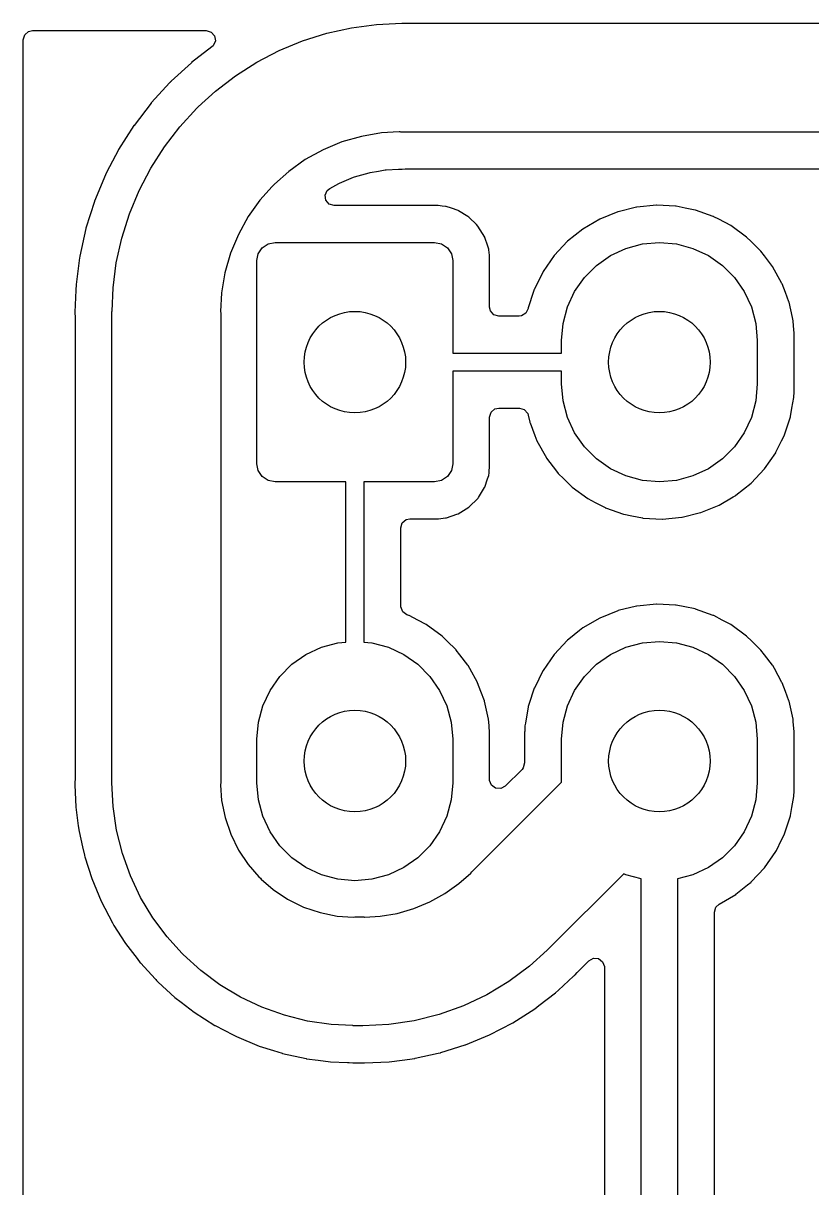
# Model space of a CAD drawing. Extents: x 117.3 to 174.8, y -113.8 to -81.7.
# Drawn here: x 117.35 to 128.22, y -97.74 to -81.69 of the extents above; entities that cross this region are included whole.
import ezdxf

# ---------------------------------------------------------------- set-up
doc = ezdxf.new("R2010")
doc.units = 0
doc.layers.add('BLACK', color=7, linetype='CONTINUOUS')

msp = doc.modelspace()

# ---------------------------------------------------------------- linework, layer by layer
at = {"layer": 'BLACK', "linetype": 'CONTINUOUS'}
for p, q in [((121.872, -81.7484), (122.218, -81.7029)), ((122.218, -81.7029), (122.566, -81.6877)), ((122.566, -81.6877), (159.659, -81.6877)), ((117.348, -81.914), (117.368, -81.8459)), ((117.368, -81.8459), (117.422, -81.7994)), ((117.422, -81.7994), (117.474, -81.788)), ((117.474, -81.788), (119.872, -81.788)), ((119.872, -81.788), (119.941, -81.808)), ((119.941, -81.808), (119.987, -81.8617)), ((119.987, -81.8617), (119.997, -81.9319)), ((121.199, -81.9286), (121.532, -81.8238)), ((121.532, -81.8238), (121.872, -81.7484)), ((117.348, -113.666), (117.348, -81.914)), ((119.949, -82.014), (119.668, -82.2296)), ((119.968, -81.9965), (119.949, -82.014)), ((119.997, -81.9319), (119.968, -81.9965)), ((120.877, -82.062), (121.199, -81.9286)), ((120.568, -82.223), (120.877, -82.062)), ((119.666, -82.2315), (119.389, -82.4855)), ((119.668, -82.2296), (119.666, -82.2315)), ((119.666, -82.2315), (119.666, -82.2315)), ((120.274, -82.4103), (120.568, -82.223)), ((119.368, -82.506), (119.112, -82.7853)), ((119.372, -82.5019), (119.368, -82.506)), ((119.374, -82.4992), (119.372, -82.5019)), ((119.378, -82.495), (119.374, -82.4992)), ((119.374, -82.4992), (119.374, -82.4992)), ((119.382, -82.4914), (119.378, -82.495)), ((119.385, -82.4891), (119.382, -82.4914)), ((119.382, -82.4914), (119.382, -82.4914)), ((119.389, -82.4855), (119.385, -82.4891)), ((119.998, -82.6224), (120.274, -82.4103)), ((119.761, -82.8394), (119.998, -82.6224)), ((119.111, -82.7875), (118.875, -83.0952)), ((119.112, -82.7853), (119.111, -82.7875)), ((119.756, -82.8433), (119.761, -82.8394)), ((119.505, -83.1149), (119.741, -82.858)), ((119.741, -82.8575), (119.756, -82.8433)), ((119.741, -82.8579), (119.741, -82.8575)), ((119.741, -82.858), (119.741, -82.8579)), ((118.873, -83.0973), (118.662, -83.4291)), ((118.875, -83.0952), (118.873, -83.0973)), ((118.875, -83.0952), (118.875, -83.0952)), ((119.293, -83.3915), (119.505, -83.1149)), ((121.741, -83.324), (121.482, -83.4313)), ((122.01, -83.2464), (121.741, -83.324)), ((122.286, -83.1994), (122.01, -83.2464)), ((122.533, -83.1856), (122.286, -83.1994)), ((122.547, -83.1865), (122.533, -83.1856)), ((122.556, -83.1876), (122.547, -83.1865)), ((122.559, -83.1872), (122.556, -83.1876)), ((122.566, -83.1877), (122.559, -83.1872)), ((159.659, -83.1877), (122.566, -83.1877)), ((118.66, -83.4315), (118.497, -83.746)), ((118.662, -83.4291), (118.66, -83.4315)), ((119.106, -83.6855), (119.293, -83.3915)), ((121.482, -83.4313), (121.236, -83.5668)), ((121.236, -83.5668), (121.008, -83.729)), ((118.48, -83.7779), (118.33, -84.1413)), ((118.497, -83.746), (118.48, -83.7779)), ((118.945, -83.9946), (119.106, -83.6855)), ((121.008, -83.729), (120.812, -83.9036)), ((121.903, -83.8104), (121.917, -83.8057)), ((121.917, -83.8057), (122.117, -83.7479)), ((122.117, -83.7479), (122.131, -83.7448)), ((122.131, -83.7448), (122.247, -83.7251)), ((122.247, -83.7251), (122.337, -83.7098)), ((122.337, -83.7098), (122.351, -83.7083)), ((122.351, -83.7083), (122.524, -83.6985)), ((122.524, -83.6985), (122.542, -83.6988)), ((122.542, -83.6988), (122.566, -83.701)), ((122.566, -83.701), (122.572, -83.7005)), ((122.572, -83.7005), (122.616, -83.6966)), ((122.572, -83.7005), (122.572, -83.7005)), ((122.616, -83.6966), (122.627, -83.6962)), ((122.627, -83.6962), (132.173, -83.6962)), ((120.78, -83.937), (120.612, -84.1248)), ((120.794, -83.926), (120.78, -83.937)), ((120.796, -83.9235), (120.794, -83.926)), ((120.812, -83.9036), (120.796, -83.9235)), ((121.539, -83.993), (121.573, -83.9652)), ((121.573, -83.9652), (121.698, -83.8964)), ((121.698, -83.8964), (121.71, -83.8902)), ((121.71, -83.8902), (121.903, -83.8104)), ((118.811, -84.3167), (118.945, -83.9946)), ((120.612, -84.1248), (120.45, -84.3534)), ((121.509, -84.0576), (121.539, -83.993)), ((121.519, -84.1278), (121.509, -84.0576)), ((118.329, -84.1439), (118.212, -84.5138)), ((118.33, -84.1413), (118.329, -84.1439)), ((118.329, -84.1439), (118.329, -84.1439)), ((121.566, -84.1815), (121.519, -84.1278)), ((121.634, -84.2015), (121.566, -84.1815)), ((123.07, -84.2015), (121.634, -84.2015)), ((123.125, -84.2071), (123.07, -84.2015)), ((123.168, -84.2115), (123.125, -84.2071)), ((123.175, -84.2122), (123.168, -84.2115)), ((123.168, -84.2115), (123.168, -84.2115)), ((123.181, -84.2144), (123.175, -84.2122)), ((123.251, -84.2373), (123.181, -84.2144)), ((123.181, -84.2144), (123.181, -84.2144)), ((123.343, -84.2679), (123.251, -84.2373)), ((123.349, -84.2717), (123.343, -84.2679)), ((123.477, -84.3509), (123.349, -84.2717)), ((123.349, -84.2717), (123.349, -84.2717)), ((125.547, -84.2867), (125.297, -84.388)), ((125.552, -84.2856), (125.547, -84.2867)), ((125.805, -84.2237), (125.552, -84.2856)), ((125.809, -84.2226), (125.805, -84.2237)), ((125.805, -84.2237), (125.805, -84.2237)), ((126.078, -84.197), (125.809, -84.2226)), ((126.082, -84.1972), (126.078, -84.197)), ((126.343, -84.2102), (126.082, -84.1972)), ((126.082, -84.1972), (126.082, -84.1972)), ((126.347, -84.2104), (126.343, -84.2102)), ((126.343, -84.2102), (126.343, -84.2102)), ((126.352, -84.2113), (126.347, -84.2104)), ((126.476, -84.2358), (126.352, -84.2113)), ((126.352, -84.2113), (126.352, -84.2113)), ((126.612, -84.2626), (126.476, -84.2358)), ((126.616, -84.2641), (126.612, -84.2626)), ((126.862, -84.3509), (126.616, -84.2641)), ((126.616, -84.2641), (126.616, -84.2641)), ((118.707, -84.6491), (118.811, -84.3167)), ((120.45, -84.3534), (120.314, -84.5987)), ((123.493, -84.3607), (123.477, -84.3509)), ((123.498, -84.3659), (123.493, -84.3607)), ((123.596, -84.4636), (123.498, -84.3659)), ((125.297, -84.388), (125.065, -84.5243)), ((126.866, -84.3524), (126.862, -84.3509)), ((126.862, -84.3509), (126.862, -84.3509)), ((126.87, -84.3545), (126.866, -84.3524)), ((126.939, -84.3907), (126.87, -84.3545)), ((126.87, -84.3545), (126.87, -84.3545)), ((127.105, -84.478), (126.939, -84.3907)), ((118.211, -84.5164), (118.126, -84.9004)), ((118.212, -84.5138), (118.211, -84.5164)), ((120.314, -84.5987), (120.207, -84.8577)), ((123.618, -84.4857), (123.596, -84.4636)), ((123.712, -84.6361), (123.618, -84.4857)), ((125.065, -84.5243), (124.854, -84.6927)), ((127.323, -84.6367), (127.105, -84.478)), ((118.631, -84.9894), (118.707, -84.6491)), ((120.643, -84.7832), (120.724, -84.729)), ((120.724, -84.729), (120.82, -84.71)), ((120.82, -84.71), (123.02, -84.71)), ((123.02, -84.71), (123.116, -84.729)), ((123.116, -84.729), (123.197, -84.7832)), ((123.714, -84.643), (123.712, -84.6361)), ((123.754, -84.7623), (123.714, -84.643)), ((123.768, -84.8038), (123.754, -84.7623)), ((124.854, -84.6927), (124.67, -84.8898)), ((125.658, -84.7914), (125.886, -84.7305)), ((125.886, -84.7305), (126.12, -84.71)), ((126.12, -84.71), (126.354, -84.7305)), ((126.354, -84.7305), (126.582, -84.7914)), ((127.385, -84.6971), (127.323, -84.6367)), ((127.451, -84.7623), (127.385, -84.6971)), ((127.516, -84.8252), (127.451, -84.7623)), ((118.124, -84.9205), (118.075, -85.2903)), ((118.126, -84.9031), (118.124, -84.9205)), ((118.126, -84.9004), (118.126, -84.9031)), ((118.126, -84.9031), (118.126, -84.9031)), ((120.207, -84.8577), (120.129, -85.127)), ((120.57, -84.96), (120.589, -84.8643)), ((120.589, -84.8643), (120.643, -84.7832)), ((123.197, -84.7832), (123.251, -84.8643)), ((123.251, -84.8643), (123.27, -84.96)), ((123.768, -84.8107), (123.768, -84.8038)), ((123.776, -84.8865), (123.768, -84.8107)), ((123.768, -84.8107), (123.768, -84.8107)), ((123.778, -84.9096), (123.776, -84.8865)), ((123.778, -85.6005), (123.778, -84.9096)), ((124.67, -84.8898), (124.516, -85.1114)), ((125.252, -85.0258), (125.445, -84.8909)), ((125.445, -84.8909), (125.658, -84.7914)), ((126.582, -84.7914), (126.795, -84.8909)), ((126.795, -84.8909), (126.988, -85.0258)), ((127.518, -84.8289), (127.516, -84.8252)), ((127.568, -84.8939), (127.518, -84.8289)), ((127.518, -84.8289), (127.518, -84.8289)), ((127.679, -85.0396), (127.568, -84.8939)), ((118.586, -85.335), (118.631, -84.9894)), ((120.57, -87.76), (120.57, -84.96)), ((123.27, -84.96), (123.27, -86.235)), ((125.086, -85.1922), (125.252, -85.0258)), ((126.988, -85.0258), (127.154, -85.1922)), ((127.81, -85.2754), (127.679, -85.0396)), ((120.129, -85.127), (120.082, -85.4034)), ((124.516, -85.1114), (124.396, -85.3529)), ((124.951, -85.385), (125.086, -85.1922)), ((127.154, -85.1922), (127.289, -85.385)), ((118.071, -85.3679), (118.058, -85.6687)), ((118.075, -85.2903), (118.071, -85.3679)), ((118.572, -85.6559), (118.586, -85.335)), ((120.082, -85.4034), (120.068, -85.6605)), ((124.385, -85.3873), (124.312, -85.6092)), ((124.394, -85.3572), (124.385, -85.3873)), ((124.396, -85.3529), (124.394, -85.3572)), ((124.394, -85.3572), (124.394, -85.3572)), ((124.851, -85.5983), (124.951, -85.385)), ((127.289, -85.385), (127.389, -85.5983)), ((127.812, -85.2797), (127.81, -85.2754)), ((127.858, -85.4015), (127.812, -85.2797)), ((127.812, -85.2797), (127.812, -85.2797)), ((127.906, -85.5276), (127.858, -85.4015)), ((127.907, -85.5321), (127.906, -85.5276)), ((127.954, -85.7437), (127.907, -85.5321)), ((127.907, -85.5321), (127.907, -85.5321)), ((118.058, -85.6778), (118.057, -85.6832)), ((118.057, -85.6832), (118.058, -85.6887)), ((118.058, -85.6687), (118.058, -85.6742)), ((118.058, -85.6742), (118.058, -85.6778)), ((118.058, -85.6778), (118.058, -85.6778)), ((118.058, -85.6887), (118.062, -85.7327)), ((118.062, -85.7327), (118.062, -85.7437)), ((118.57, -85.6832), (118.571, -85.6623)), ((118.57, -92.16), (118.57, -85.6832)), ((118.571, -85.6623), (118.572, -85.6559)), ((120.068, -85.6605), (120.07, -85.6832)), ((120.07, -85.6832), (120.07, -92.16)), ((123.79, -85.6528), (123.778, -85.6005)), ((123.836, -85.7065), (123.79, -85.6528)), ((123.904, -85.7265), (123.836, -85.7065)), ((124.186, -85.7265), (123.904, -85.7265)), ((124.217, -85.7224), (124.186, -85.7265)), ((124.278, -85.6857), (124.217, -85.7224)), ((124.31, -85.6221), (124.278, -85.6857)), ((124.311, -85.6137), (124.31, -85.6221)), ((124.312, -85.6092), (124.311, -85.6137)), ((124.311, -85.6137), (124.311, -85.6137)), ((124.791, -85.8256), (124.851, -85.5983)), ((127.389, -85.5983), (127.449, -85.8256)), ((118.062, -85.7437), (118.062, -92.0995)), ((124.77, -86.06), (124.791, -85.8256)), ((127.449, -85.8256), (127.47, -86.06)), ((127.964, -85.791), (127.954, -85.7437)), ((127.969, -85.8581), (127.964, -85.791)), ((127.976, -85.9586), (127.969, -85.8581)), ((127.978, -85.9915), (127.976, -85.9586)), ((127.978, -86.7599), (127.978, -85.9915)), ((124.77, -86.235), (124.77, -86.06)), ((127.47, -86.06), (127.47, -86.66)), ((123.27, -86.235), (124.77, -86.235)), ((124.77, -86.485), (123.27, -86.485)), ((123.27, -86.485), (123.27, -87.76)), ((124.77, -86.66), (124.77, -86.485)), ((124.791, -86.8944), (124.77, -86.66)), ((127.47, -86.66), (127.449, -86.8944)), ((127.948, -86.9935), (127.974, -86.8489)), ((127.974, -86.8451), (127.978, -86.7707)), ((127.974, -86.8489), (127.974, -86.8451)), ((127.974, -86.8489), (127.974, -86.8489)), ((127.978, -86.7614), (127.978, -86.7599)), ((127.978, -86.7707), (127.978, -86.7614)), ((127.978, -86.7614), (127.978, -86.7614)), ((123.799, -87.0514), (123.852, -87.0049)), ((123.852, -87.0049), (123.904, -86.9935)), ((123.904, -86.9935), (124.189, -86.9935)), ((124.189, -86.9935), (124.257, -87.0135)), ((124.257, -87.0135), (124.304, -87.0672)), ((124.851, -87.1217), (124.791, -86.8944)), ((127.449, -86.8944), (127.389, -87.1217)), ((127.928, -87.1108), (127.948, -86.9935)), ((123.778, -87.1195), (123.799, -87.0514)), ((123.778, -87.8104), (123.778, -87.1195)), ((124.304, -87.0672), (124.312, -87.0923)), ((124.312, -87.0923), (124.333, -87.1878)), ((124.951, -87.335), (124.851, -87.1217)), ((127.389, -87.1217), (127.289, -87.335)), ((127.846, -87.3628), (127.927, -87.1151)), ((127.927, -87.1151), (127.928, -87.1108)), ((127.927, -87.1151), (127.927, -87.1151)), ((124.333, -87.1878), (124.334, -87.1924)), ((124.334, -87.1924), (124.336, -87.1966)), ((124.336, -87.1966), (124.402, -87.3712)), ((125.086, -87.5278), (124.951, -87.335)), ((127.289, -87.335), (127.154, -87.5278)), ((124.402, -87.3712), (124.43, -87.4446)), ((124.43, -87.4446), (124.561, -87.6804)), ((127.727, -87.6016), (127.804, -87.447)), ((127.804, -87.447), (127.844, -87.3671)), ((127.844, -87.3671), (127.846, -87.3628)), ((125.252, -87.6942), (125.086, -87.5278)), ((127.154, -87.5278), (126.988, -87.6942)), ((127.57, -87.8302), (127.724, -87.6086)), ((127.724, -87.6086), (127.727, -87.6016)), ((120.589, -87.8557), (120.57, -87.76)), ((123.27, -87.76), (123.251, -87.8557)), ((123.774, -87.8529), (123.778, -87.8104)), ((124.561, -87.6804), (124.563, -87.684)), ((124.563, -87.684), (124.701, -87.8644)), ((125.445, -87.8291), (125.252, -87.6942)), ((126.988, -87.6942), (126.795, -87.8291)), ((120.643, -87.9368), (120.589, -87.8557)), ((120.724, -87.991), (120.643, -87.9368)), ((123.197, -87.9368), (123.116, -87.991)), ((123.251, -87.8557), (123.197, -87.9368)), ((123.712, -88.0827), (123.75, -87.9691)), ((123.75, -87.9691), (123.766, -87.9214)), ((123.766, -87.9214), (123.768, -87.9149)), ((123.766, -87.9214), (123.766, -87.9214)), ((123.768, -87.9149), (123.77, -87.8938)), ((123.77, -87.8938), (123.774, -87.8529)), ((124.701, -87.8644), (124.724, -87.8948)), ((124.724, -87.8948), (124.728, -87.898)), ((124.728, -87.898), (124.728, -87.898)), ((124.728, -87.898), (124.796, -87.9649)), ((124.796, -87.9649), (124.917, -88.0833)), ((125.658, -87.9286), (125.445, -87.8291)), ((125.886, -87.9895), (125.658, -87.9286)), ((126.582, -87.9286), (126.354, -87.9895)), ((126.795, -87.8291), (126.582, -87.9286)), ((127.386, -88.0273), (127.57, -87.8302)), ((120.82, -88.01), (120.724, -87.991)), ((121.795, -88.01), (120.82, -88.01)), ((121.795, -90.2209), (121.795, -88.01)), ((123.02, -88.01), (122.045, -88.01)), ((122.045, -88.01), (122.045, -90.2209)), ((123.116, -87.991), (123.02, -88.01)), ((123.623, -88.2271), (123.708, -88.089)), ((123.708, -88.089), (123.712, -88.0827)), ((123.708, -88.089), (123.708, -88.089)), ((124.917, -88.0833), (125.135, -88.242)), ((126.12, -88.01), (125.886, -87.9895)), ((126.354, -87.9895), (126.12, -88.01)), ((127.175, -88.1957), (127.386, -88.0273)), ((123.494, -88.3585), (123.619, -88.2333)), ((123.619, -88.2333), (123.623, -88.2271)), ((125.135, -88.242), (125.235, -88.2945)), ((125.235, -88.2945), (125.37, -88.3655)), ((126.943, -88.332), (127.139, -88.2169)), ((127.139, -88.2169), (127.172, -88.198)), ((127.172, -88.198), (127.175, -88.1957)), ((127.172, -88.198), (127.172, -88.198)), ((123.183, -88.5053), (123.325, -88.4578)), ((123.325, -88.4578), (123.344, -88.4515)), ((123.344, -88.4515), (123.494, -88.3585)), ((125.37, -88.3655), (125.37, -88.3655)), ((125.37, -88.3655), (125.374, -88.3676)), ((125.374, -88.3676), (125.378, -88.3691)), ((125.378, -88.3691), (125.378, -88.3691)), ((125.378, -88.3691), (125.624, -88.4559)), ((125.624, -88.4559), (125.628, -88.4574)), ((125.628, -88.4574), (125.739, -88.4792)), ((126.435, -88.4963), (126.688, -88.4344)), ((126.688, -88.4344), (126.693, -88.4333)), ((126.693, -88.4333), (126.943, -88.332)), ((122.553, -88.6445), (122.574, -88.5764)), ((122.574, -88.5764), (122.627, -88.5299)), ((122.627, -88.5299), (122.679, -88.5185)), ((122.679, -88.5185), (123.07, -88.5185)), ((123.07, -88.5185), (123.074, -88.5182)), ((123.074, -88.5182), (123.169, -88.5082)), ((123.074, -88.5182), (123.074, -88.5182)), ((123.169, -88.5082), (123.176, -88.5075)), ((123.169, -88.5082), (123.169, -88.5082)), ((123.176, -88.5075), (123.183, -88.5053)), ((123.183, -88.5053), (123.183, -88.5053)), ((125.739, -88.4792), (125.888, -88.5087)), ((125.888, -88.5087), (125.888, -88.5087)), ((125.888, -88.5087), (125.893, -88.5096)), ((125.893, -88.5096), (125.897, -88.5098)), ((125.897, -88.5098), (125.897, -88.5098)), ((125.897, -88.5098), (126.158, -88.5228)), ((126.158, -88.5228), (126.158, -88.5228)), ((126.158, -88.5228), (126.162, -88.523)), ((126.162, -88.523), (126.431, -88.4974)), ((126.431, -88.4974), (126.435, -88.4963)), ((126.435, -88.4963), (126.435, -88.4963)), ((122.553, -89.7235), (122.553, -88.6445)), ((122.554, -89.7347), (122.553, -89.7235)), ((122.58, -89.8008), (122.554, -89.7347)), ((125.805, -89.7237), (125.552, -89.7856)), ((125.809, -89.7226), (125.805, -89.7237)), ((125.805, -89.7237), (125.805, -89.7237)), ((126.078, -89.697), (125.809, -89.7226)), ((126.082, -89.6972), (126.078, -89.697)), ((126.343, -89.7102), (126.082, -89.6972)), ((126.082, -89.6972), (126.082, -89.6972)), ((126.347, -89.7104), (126.343, -89.7102)), ((126.343, -89.7102), (126.343, -89.7102)), ((126.352, -89.7113), (126.347, -89.7104)), ((126.47, -89.7347), (126.352, -89.7113)), ((126.352, -89.7113), (126.352, -89.7113)), ((126.612, -89.7626), (126.47, -89.7347)), ((122.638, -89.8423), (122.58, -89.8008)), ((122.666, -89.8524), (122.638, -89.8423)), ((122.67, -89.8545), (122.666, -89.8524)), ((122.787, -89.9163), (122.67, -89.8545)), ((122.67, -89.8545), (122.67, -89.8545)), ((125.297, -89.888), (125.065, -90.0243)), ((125.547, -89.7867), (125.297, -89.888)), ((125.552, -89.7856), (125.547, -89.7867)), ((126.616, -89.7641), (126.612, -89.7626)), ((126.862, -89.8509), (126.616, -89.7641)), ((126.616, -89.7641), (126.616, -89.7641)), ((126.866, -89.8524), (126.862, -89.8509)), ((126.862, -89.8509), (126.862, -89.8509)), ((126.87, -89.8545), (126.866, -89.8524)), ((126.987, -89.9163), (126.87, -89.8545)), ((126.87, -89.8545), (126.87, -89.8545)), ((122.905, -89.978), (122.787, -89.9163)), ((123.123, -90.1367), (122.905, -89.978)), ((125.019, -90.0603), (124.869, -90.1809)), ((125.065, -90.0243), (125.019, -90.0603)), ((127.105, -89.978), (126.987, -89.9163)), ((127.323, -90.1367), (127.105, -89.978)), ((121.686, -90.2305), (121.795, -90.2209)), ((122.045, -90.2209), (122.154, -90.2305)), ((123.194, -90.206), (123.123, -90.1367)), ((123.311, -90.3204), (123.194, -90.206)), ((124.854, -90.1927), (124.67, -90.3898)), ((124.869, -90.1809), (124.854, -90.1927)), ((125.886, -90.2305), (126.12, -90.21)), ((126.12, -90.21), (126.354, -90.2305)), ((127.394, -90.206), (127.323, -90.1367)), ((127.511, -90.3204), (127.394, -90.206)), ((121.245, -90.3909), (121.458, -90.2914)), ((121.458, -90.2914), (121.686, -90.2305)), ((122.154, -90.2305), (122.382, -90.2914)), ((122.382, -90.2914), (122.595, -90.3909)), ((123.316, -90.3252), (123.311, -90.3204)), ((123.318, -90.3289), (123.316, -90.3252)), ((123.368, -90.3936), (123.318, -90.3289)), ((123.318, -90.3289), (123.318, -90.3289)), ((125.445, -90.3909), (125.658, -90.2914)), ((125.658, -90.2914), (125.886, -90.2305)), ((126.354, -90.2305), (126.582, -90.2914)), ((126.582, -90.2914), (126.795, -90.3909)), ((127.516, -90.3252), (127.511, -90.3204)), ((127.518, -90.3289), (127.516, -90.3252)), ((127.568, -90.3936), (127.518, -90.3289)), ((127.518, -90.3289), (127.518, -90.3289)), ((120.886, -90.6922), (121.052, -90.5258)), ((121.052, -90.5258), (121.245, -90.3909)), ((122.595, -90.3909), (122.788, -90.5258)), ((122.788, -90.5258), (122.954, -90.6922)), ((123.479, -90.5396), (123.368, -90.3936)), ((123.482, -90.5436), (123.479, -90.5396)), ((123.505, -90.5857), (123.482, -90.5436)), ((123.482, -90.5436), (123.482, -90.5436)), ((124.67, -90.3898), (124.516, -90.6114)), ((125.086, -90.6922), (125.252, -90.5258)), ((125.252, -90.5258), (125.445, -90.3909)), ((126.795, -90.3909), (126.988, -90.5258)), ((126.988, -90.5258), (127.154, -90.6922)), ((127.679, -90.5396), (127.568, -90.3936)), ((127.682, -90.5436), (127.679, -90.5396)), ((127.705, -90.5857), (127.682, -90.5436)), ((127.682, -90.5436), (127.682, -90.5436)), ((120.751, -90.885), (120.886, -90.6922)), ((122.954, -90.6922), (123.089, -90.885)), ((123.61, -90.7754), (123.505, -90.5857)), ((124.514, -90.6155), (124.457, -90.731)), ((124.516, -90.6114), (124.514, -90.6155)), ((124.514, -90.6155), (124.514, -90.6155)), ((124.951, -90.885), (125.086, -90.6922)), ((127.154, -90.6922), (127.289, -90.885)), ((127.81, -90.7754), (127.705, -90.5857)), ((123.612, -90.7797), (123.61, -90.7754)), ((123.658, -90.9015), (123.612, -90.7797)), ((123.612, -90.7797), (123.612, -90.7797)), ((124.394, -90.8572), (124.321, -91.0816)), ((124.396, -90.8529), (124.394, -90.8572)), ((124.394, -90.8572), (124.394, -90.8572)), ((124.457, -90.731), (124.396, -90.8529)), ((127.812, -90.7797), (127.81, -90.7754)), ((127.858, -90.9015), (127.812, -90.7797)), ((127.812, -90.7797), (127.812, -90.7797)), ((120.651, -91.0983), (120.751, -90.885)), ((123.089, -90.885), (123.189, -91.0983)), ((123.706, -91.0276), (123.658, -90.9015)), ((123.707, -91.0321), (123.706, -91.0276)), ((124.851, -91.0983), (124.951, -90.885)), ((127.289, -90.885), (127.389, -91.0983)), ((127.906, -91.0276), (127.858, -90.9015)), ((127.907, -91.0321), (127.906, -91.0276)), ((120.591, -91.3256), (120.651, -91.0983)), ((123.189, -91.0983), (123.249, -91.3256)), ((123.763, -91.2845), (123.707, -91.0321)), ((123.707, -91.0321), (123.707, -91.0321)), ((124.311, -91.1137), (124.272, -91.3379)), ((124.312, -91.1092), (124.311, -91.1137)), ((124.311, -91.1137), (124.311, -91.1137)), ((124.321, -91.0816), (124.312, -91.1092)), ((124.791, -91.3256), (124.851, -91.0983)), ((127.389, -91.0983), (127.449, -91.3256)), ((127.963, -91.2845), (127.907, -91.0321)), ((127.907, -91.0321), (127.907, -91.0321)), ((120.57, -91.56), (120.591, -91.3256)), ((123.249, -91.3256), (123.27, -91.56)), ((123.764, -91.291), (123.763, -91.2845)), ((123.766, -91.3132), (123.764, -91.291)), ((123.776, -91.4586), (123.766, -91.3132)), ((124.272, -91.3379), (124.266, -91.3749)), ((124.77, -91.56), (124.791, -91.3256)), ((127.449, -91.3256), (127.47, -91.56)), ((127.964, -91.291), (127.963, -91.2845)), ((127.966, -91.3132), (127.964, -91.291)), ((127.976, -91.4586), (127.966, -91.3132)), ((123.778, -91.4915), (123.776, -91.4586)), ((123.778, -92.1175), (123.778, -91.4915)), ((124.262, -91.448), (124.261, -91.4601)), ((124.261, -91.4601), (124.261, -91.8865)), ((124.266, -91.3788), (124.262, -91.448)), ((124.266, -91.3749), (124.266, -91.3788)), ((127.978, -91.4915), (127.976, -91.4586)), ((127.978, -92.2599), (127.978, -91.4915)), ((120.57, -92.16), (120.57, -91.56)), ((123.27, -91.56), (123.27, -92.16)), ((124.77, -92.1493), (124.77, -91.56)), ((127.47, -91.56), (127.47, -92.16)), ((124.225, -91.9756), (123.994, -92.2066)), ((124.241, -91.9546), (124.225, -91.9756)), ((124.261, -91.8865), (124.241, -91.9546)), ((118.058, -92.1524), (118.057, -92.16)), ((118.062, -92.1105), (118.058, -92.1524)), ((118.062, -92.0995), (118.062, -92.1105)), ((123.531, -93.3887), (124.77, -92.1493)), ((123.779, -92.1265), (123.778, -92.1175)), ((123.804, -92.193), (123.779, -92.1265)), ((118.057, -92.16), (118.059, -92.1831)), ((118.059, -92.1831), (118.06, -92.1885)), ((118.06, -92.1885), (118.073, -92.4966)), ((118.587, -92.4883), (118.57, -92.16)), ((120.07, -92.1705), (120.069, -92.1794)), ((120.069, -92.1794), (120.069, -92.1911)), ((120.069, -92.1911), (120.082, -92.4019)), ((120.07, -92.16), (120.07, -92.1669)), ((120.07, -92.1669), (120.07, -92.1705)), ((120.591, -92.3944), (120.57, -92.16)), ((123.27, -92.16), (123.249, -92.3944)), ((123.86, -92.2356), (123.804, -92.193)), ((123.931, -92.2406), (123.86, -92.2356)), ((123.994, -92.2066), (123.931, -92.2406)), ((127.47, -92.16), (127.449, -92.3944)), ((127.974, -92.3451), (127.978, -92.2739)), ((127.978, -92.2614), (127.978, -92.2599)), ((127.978, -92.2739), (127.978, -92.2614)), ((127.978, -92.2614), (127.978, -92.2614)), ((120.082, -92.4019), (120.13, -92.6397)), ((120.651, -92.6217), (120.591, -92.3944)), ((123.249, -92.3944), (123.189, -92.6217)), ((127.449, -92.3944), (127.389, -92.6217)), ((127.947, -92.4994), (127.974, -92.3489)), ((127.974, -92.3489), (127.974, -92.3451)), ((127.974, -92.3489), (127.974, -92.3489)), ((118.073, -92.4966), (118.087, -92.6062)), ((118.087, -92.6062), (118.107, -92.7511)), ((118.635, -92.8135), (118.587, -92.4883)), ((120.751, -92.835), (120.651, -92.6217)), ((123.189, -92.6217), (123.089, -92.835)), ((127.389, -92.6217), (127.289, -92.835)), ((127.846, -92.8628), (127.927, -92.6151)), ((127.927, -92.6151), (127.928, -92.6108)), ((127.927, -92.6151), (127.927, -92.6151)), ((127.928, -92.6108), (127.947, -92.4994)), ((118.107, -92.7511), (118.117, -92.8306)), ((120.13, -92.6397), (120.208, -92.8693)), ((118.117, -92.8306), (118.118, -92.8333)), ((118.118, -92.8333), (118.118, -92.8333)), ((118.118, -92.8333), (118.164, -93.044)), ((118.715, -93.1323), (118.635, -92.8135)), ((120.208, -92.8693), (120.315, -93.0867)), ((120.886, -93.0278), (120.751, -92.835)), ((123.089, -92.835), (122.954, -93.0278)), ((127.289, -92.835), (127.154, -93.0278)), ((127.733, -93.0914), (127.804, -92.9484)), ((127.804, -92.9484), (127.844, -92.8671)), ((127.844, -92.8671), (127.846, -92.8628)), ((118.164, -93.044), (118.19, -93.1595)), ((120.315, -93.0867), (120.45, -93.2883)), ((121.052, -93.1942), (120.886, -93.0278)), ((122.954, -93.0278), (122.788, -93.1942)), ((127.154, -93.0278), (126.988, -93.1942)), ((127.57, -93.3302), (127.724, -93.1086)), ((127.724, -93.1086), (127.733, -93.0914)), ((118.19, -93.1595), (118.191, -93.1621)), ((118.191, -93.1621), (118.191, -93.1621)), ((118.191, -93.1621), (118.196, -93.1804)), ((118.196, -93.1804), (118.291, -93.4808)), ((118.825, -93.4418), (118.715, -93.1323)), ((121.245, -93.3291), (121.052, -93.1942)), ((122.788, -93.1942), (122.595, -93.3291)), ((126.988, -93.1942), (126.795, -93.3291)), ((120.45, -93.2883), (120.598, -93.4574)), ((121.458, -93.4286), (121.245, -93.3291)), ((121.686, -93.4895), (121.458, -93.4286)), ((122.382, -93.4286), (122.154, -93.4895)), ((122.595, -93.3291), (122.382, -93.4286)), ((123.355, -93.5497), (123.519, -93.404)), ((123.519, -93.404), (123.531, -93.3887)), ((125.627, -93.4139), (124.591, -94.4494)), ((125.658, -93.4286), (125.627, -93.4139)), ((125.87, -93.4853), (125.658, -93.4286)), ((126.582, -93.4286), (126.37, -93.4853)), ((126.795, -93.3291), (126.582, -93.4286)), ((127.386, -93.5273), (127.57, -93.3302)), ((118.291, -93.4808), (118.42, -93.792)), ((118.966, -93.739), (118.825, -93.4418)), ((120.598, -93.4574), (120.62, -93.4753)), ((120.62, -93.4753), (120.63, -93.4886)), ((120.63, -93.4886), (120.792, -93.6305)), ((121.92, -93.51), (121.686, -93.4895)), ((122.154, -93.4895), (121.92, -93.51)), ((123.161, -93.6875), (123.355, -93.5497)), ((125.87, -98.466), (125.87, -93.4853)), ((126.37, -93.4853), (126.37, -98.466)), ((127.175, -93.6957), (127.336, -93.5675)), ((127.336, -93.5675), (127.383, -93.5301)), ((127.383, -93.5301), (127.386, -93.5273)), ((127.383, -93.5301), (127.383, -93.5301)), ((119.135, -94.0209), (118.966, -93.739)), ((120.792, -93.6305), (120.993, -93.7652)), ((122.953, -93.8026), (123.161, -93.6875)), ((126.943, -93.832), (127.172, -93.698)), ((127.172, -93.698), (127.175, -93.6957)), ((127.172, -93.698), (127.172, -93.698)), ((118.42, -93.792), (118.576, -94.0908)), ((120.993, -93.7652), (121.211, -93.8724)), ((121.211, -93.8724), (121.44, -93.9503)), ((122.504, -93.9596), (122.733, -93.8937)), ((122.733, -93.8937), (122.953, -93.8026)), ((126.878, -93.9417), (126.899, -93.8736)), ((126.899, -93.8736), (126.944, -93.8334)), ((126.944, -93.8334), (126.943, -93.832)), ((119.331, -94.2849), (119.135, -94.0209)), ((121.44, -93.9503), (121.678, -93.9976)), ((121.678, -93.9976), (121.898, -94.0121)), ((121.898, -94.0121), (121.92, -94.0095)), ((121.92, -94.0095), (122.032, -94.0095)), ((122.032, -94.0095), (122.039, -94.0099)), ((122.039, -94.0099), (122.042, -94.0096)), ((122.042, -94.0096), (122.051, -94.0107)), ((122.051, -94.0107), (122.06, -94.0113)), ((122.06, -94.0113), (122.27, -93.9995)), ((122.27, -93.9995), (122.504, -93.9596)), ((126.878, -98.4223), (126.878, -93.9417)), ((118.576, -94.0908), (118.598, -94.1264)), ((118.598, -94.1264), (118.747, -94.3599)), ((118.747, -94.3599), (118.757, -94.375)), ((118.757, -94.375), (118.758, -94.3771)), ((118.758, -94.3771), (118.758, -94.3772)), ((118.758, -94.3772), (118.917, -94.5844)), ((119.532, -94.5069), (119.331, -94.2849)), ((119.537, -94.5135), (119.532, -94.5069)), ((119.552, -94.5285), (119.537, -94.5135)), ((119.795, -94.7492), (119.552, -94.5285)), ((119.552, -94.5285), (119.552, -94.5285)), ((124.57, -94.4689), (124.328, -94.6879)), ((124.576, -94.464), (124.57, -94.4689)), ((124.591, -94.4494), (124.576, -94.464)), ((118.917, -94.5844), (118.962, -94.6422)), ((118.962, -94.6422), (118.964, -94.6443)), ((118.964, -94.6443), (118.964, -94.6443)), ((118.964, -94.6443), (119.17, -94.8695)), ((124.328, -94.6879), (124.043, -94.8995)), ((124.994, -94.7662), (125.146, -94.6134)), ((125.146, -94.6134), (125.209, -94.5794)), ((125.209, -94.5794), (125.28, -94.5844)), ((125.28, -94.5844), (125.336, -94.627)), ((125.336, -94.627), (125.361, -94.6935)), ((125.361, -94.6935), (125.361, -94.7025)), ((125.361, -94.7025), (125.361, -98.4039)), ((119.17, -94.8695), (119.174, -94.8737)), ((119.174, -94.8737), (119.184, -94.8865)), ((120.059, -94.945), (119.795, -94.7492)), ((124.729, -95.0174), (124.937, -94.8271)), ((124.937, -94.8271), (124.941, -94.8234)), ((124.941, -94.8234), (124.95, -94.8159)), ((124.95, -94.8159), (124.954, -94.8123)), ((124.95, -94.8159), (124.95, -94.8159)), ((124.954, -94.8123), (124.958, -94.8081)), ((124.958, -94.8081), (124.986, -94.7743)), ((124.958, -94.8081), (124.958, -94.8081)), ((124.986, -94.7743), (124.994, -94.7662)), ((119.184, -94.8865), (119.189, -94.8914)), ((119.189, -94.8914), (119.202, -94.9028)), ((119.202, -94.9028), (119.206, -94.9063)), ((119.206, -94.9063), (119.21, -94.9099)), ((119.21, -94.9099), (119.438, -95.1182)), ((120.341, -95.114), (120.059, -94.945)), ((124.043, -94.8995), (123.738, -95.0821)), ((124.688, -95.0552), (124.729, -95.0174)), ((119.438, -95.1182), (119.44, -95.1199)), ((119.44, -95.1199), (119.44, -95.1199)), ((119.44, -95.1199), (119.524, -95.1847)), ((119.524, -95.1847), (119.705, -95.3233)), ((120.638, -95.2546), (120.341, -95.114)), ((123.738, -95.0821), (123.417, -95.234)), ((124.459, -95.2311), (124.686, -95.0569)), ((124.686, -95.0569), (124.688, -95.0552)), ((124.686, -95.0569), (124.686, -95.0569)), ((119.705, -95.3233), (119.989, -95.5043)), ((120.948, -95.3653), (120.638, -95.2546)), ((121.267, -95.4452), (120.948, -95.3653)), ((123.083, -95.3537), (122.738, -95.44)), ((123.417, -95.234), (123.083, -95.3537)), ((124.098, -95.4684), (124.402, -95.2747)), ((124.402, -95.2747), (124.459, -95.2311)), ((119.989, -95.5043), (119.992, -95.5056)), ((119.992, -95.5056), (120.243, -95.6367)), ((121.592, -95.4934), (121.267, -95.4452)), ((121.891, -95.5081), (121.592, -95.4934)), ((121.899, -95.5092), (121.891, -95.5081)), ((121.92, -95.5095), (121.899, -95.5092)), ((122.032, -95.5095), (121.92, -95.5095)), ((122.387, -95.4921), (122.032, -95.5095)), ((122.738, -95.44), (122.387, -95.4921)), ((123.778, -95.6348), (124.098, -95.4684)), ((120.243, -95.6367), (120.288, -95.6599)), ((120.288, -95.6599), (120.599, -95.7888)), ((123.445, -95.7728), (123.778, -95.6348)), ((120.599, -95.7888), (120.798, -95.8516)), ((123.104, -95.8803), (123.442, -95.7736)), ((123.442, -95.7736), (123.445, -95.7728)), ((123.442, -95.7736), (123.442, -95.7736)), ((120.798, -95.8516), (120.918, -95.8893)), ((120.918, -95.8893), (120.918, -95.8893)), ((120.918, -95.8893), (120.921, -95.8901)), ((120.921, -95.8901), (120.923, -95.8907)), ((120.923, -95.8907), (120.923, -95.8907)), ((120.923, -95.8907), (121.247, -95.9624)), ((121.247, -95.9624), (121.247, -95.9624)), ((121.247, -95.9624), (121.249, -95.963)), ((121.249, -95.963), (121.252, -95.9634)), ((121.252, -95.9634), (121.252, -95.9634)), ((121.252, -95.9634), (121.416, -95.985)), ((121.416, -95.985), (121.583, -96.007)), ((121.583, -96.007), (121.818, -96.0173)), ((122.055, -96.021), (122.392, -96.0062)), ((122.392, -96.0062), (122.571, -95.9827)), ((122.571, -95.9827), (122.747, -95.9595)), ((122.747, -95.9595), (122.749, -95.9592)), ((122.747, -95.9595), (122.747, -95.9595)), ((122.749, -95.9592), (122.752, -95.9586)), ((122.752, -95.9586), (123.069, -95.8883)), ((122.752, -95.9586), (122.752, -95.9586)), ((123.069, -95.8883), (123.101, -95.8812)), ((123.101, -95.8812), (123.104, -95.8803)), ((123.104, -95.8803), (123.104, -95.8803)), ((121.818, -96.0173), (121.82, -96.0173)), ((121.82, -96.0173), (121.832, -96.018)), ((121.832, -96.018), (121.834, -96.018)), ((121.834, -96.018), (121.835, -96.0181)), ((121.835, -96.0181), (121.839, -96.0181)), ((121.839, -96.0181), (121.841, -96.0183)), ((121.841, -96.0183), (121.891, -96.0204)), ((121.891, -96.0204), (121.897, -96.0208)), ((121.897, -96.0208), (121.92, -96.0228)), ((121.92, -96.0228), (121.925, -96.0223)), ((121.925, -96.0223), (121.965, -96.0189)), ((121.925, -96.0223), (121.925, -96.0223)), ((121.965, -96.0189), (121.987, -96.0189)), ((121.987, -96.0189), (122.026, -96.0223)), ((122.026, -96.0223), (122.026, -96.0223)), ((122.026, -96.0223), (122.032, -96.0228)), ((122.032, -96.0228), (122.049, -96.0213)), ((122.049, -96.0213), (122.055, -96.021))]:
    msp.add_line(p, q, dxfattribs=at)
at = {"layer": 'BLACK'}
for centre in [(121.92, -86.36), (126.12, -86.36), (121.92, -91.86), (126.12, -91.86)]:
    msp.add_circle(centre, 0.7, dxfattribs=at)

doc.saveas('drawing.dxf')
